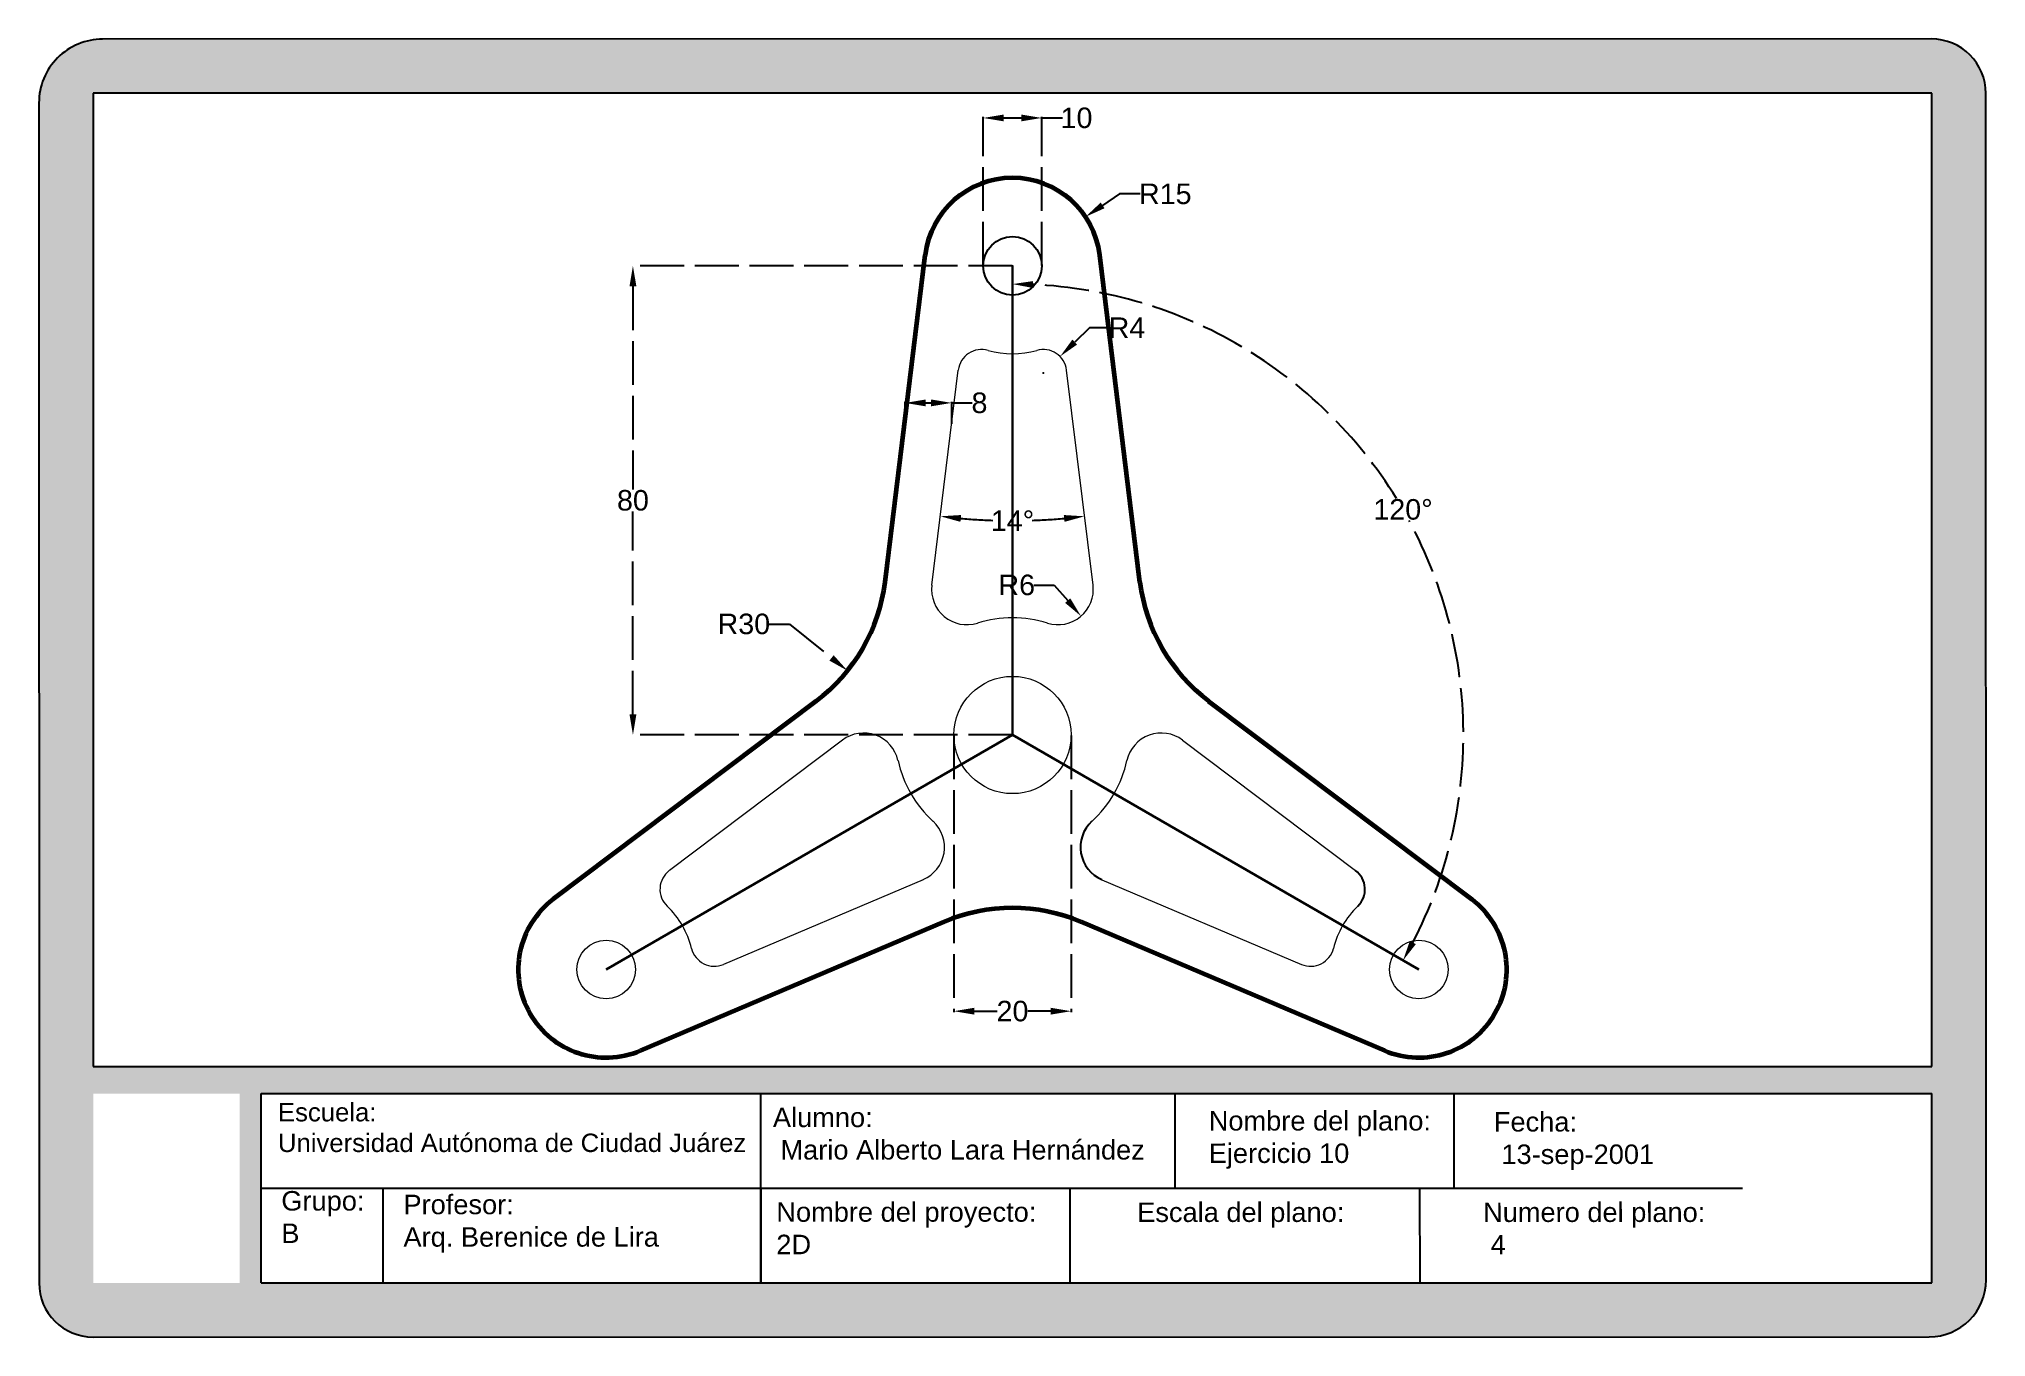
# Paper-space layout 'Layout1' of a CAD drawing. Header units: inches, sheet in millimetres. Extents: x -11 to 410, y 0 to 281.
# The model-space entities are those that its viewports show. They can reach past a viewport. Long polylines and large blocks are cut down to what shows.
import ezdxf

# ---------------------------------------------------------------- set-up
doc = ezdxf.new("R2010")
doc.units = ezdxf.units.IN
doc.header["$MEASUREMENT"] = 0
doc.linetypes.add('ACAD_ISO02W100', pattern=[15, 12, -3])
doc.layers.get('0').update_dxf_attribs({"color": 255})
for name, color, linetype, lineweight in [('Layer1', 50, 'ACAD_ISO02W100', 30), ('Layer2', 170, 'Continuous', 60), ('Layer4', 100, 'Continuous', 20)]:
    doc.layers.add(name, color=color, linetype=linetype, lineweight=lineweight)
doc.layers.add('Layer3', color=8, linetype='Continuous', lineweight=30, plot=False)
doc.styles.get("Standard").update_dxf_attribs({"font": 'arial.ttf'})
doc.dimstyles.get("Standard").update_dxf_attribs({"dimtxt": 3.5, "dimasz": 3.5, "dimexe": 0.18, "dimexo": 0.0625, "dimgap": 0.09, "dimtad": 0, "dimtih": 1, "dimtoh": 1, "dimdec": 0, "dimzin": 0, "dimdsep": 46, "dimtxsty": 'Standard', "dimcen": 0.09, "dimadec": 0, "dimazin": 0, "dimtfac": 1, "dimtdec": 0, "dimtofl": 0, "dimtmove": 0, "dimatfit": 3, "dimfxl": 1, "dimtolj": 1, "dimtzin": 0, "dimarcsym": 0})

# ---------------------------------------------------------------- blocks, each defined once
blk = doc.blocks.new('*D4')
at = {"layer": 'Defpoints', "color": 0, "transparency": 16777216}
for p in [(26.2, 94.74), (-38.52, 14.74), (26.2, 14.74)]:
    blk.add_point(p, dxfattribs=at)
at = {"layer": 'Layer1', "color": 0, "lineweight": -2, "transparency": 16777216}
for p, q in [((26.14, 94.74), (-38.7, 94.74)), ((-38.52, 91.24), (-38.52, 56.62)), ((-38.52, 18.24), (-38.52, 52.86)), ((26.14, 14.74), (-38.7, 14.74))]:
    blk.add_line(p, q, dxfattribs=at)
at = {"layer": 'Layer1', "color": 0, "transparency": 16777216}
for points in [[(-39.1, 91.24), (-37.93, 91.24), (-38.52, 94.74)], [(-39.1, 18.24), (-37.93, 18.24), (-38.52, 14.74)]]:
    blk.add_solid(points, dxfattribs=at)
at = {"layer": 'Layer1', "color": 0, "transparency": 16777216, "insert": (-38.52, 54.74), "char_height": 3.5, "attachment_point": 5}
blk.add_mtext('\\A1;80', dxfattribs=at)
blk = doc.blocks.new('*D5')
at = {"layer": 'Defpoints', "color": 0, "transparency": 16777216}
for p in [(15.83, 71.37), (7.89, 68.7), (15.83, 67.72)]:
    blk.add_point(p, dxfattribs=at)
at = {"layer": 'Layer1', "color": 0, "lineweight": -2, "transparency": 16777216}
for p, q in [((7.89, 68.76), (7.89, 71.55)), ((11.39, 71.37), (12.33, 71.37)), ((15.83, 67.78), (15.83, 71.55)), ((15.83, 71.37), (19.33, 71.37))]:
    blk.add_line(p, q, dxfattribs=at)
at = {"layer": 'Layer1', "color": 0, "transparency": 16777216}
for points in [[(11.39, 71.95), (11.39, 70.79), (7.89, 71.37)], [(12.33, 71.95), (12.33, 70.79), (15.83, 71.37)]]:
    blk.add_solid(points, dxfattribs=at)
at = {"layer": 'Layer1', "color": 0, "transparency": 16777216, "insert": (20.57, 71.37), "char_height": 3.5, "attachment_point": 5}
blk.add_mtext('\\A1;8', dxfattribs=at)
blk = doc.blocks.new('*D6')
at = {"layer": 'Defpoints', "color": 0, "transparency": 16777216}
for p in [(31.46, 76.48), (34.32, 79.29)]:
    blk.add_point(p, dxfattribs=at)
at = {"layer": 'Layer1', "color": 0, "lineweight": -2, "transparency": 16777216}
for p, q in [((39.31, 84.19), (36.81, 81.74)), ((42.81, 84.19), (39.31, 84.19)), ((31.37, 76.48), (31.55, 76.48)), ((31.46, 76.39), (31.46, 76.57))]:
    blk.add_line(p, q, dxfattribs=at)
at = {"layer": 'Layer1', "color": 0, "transparency": 16777216}
blk.add_solid([(36.41, 82.16), (37.22, 81.32), (34.32, 79.29)], dxfattribs=at)
at = {"layer": 'Layer1', "color": 0, "transparency": 16777216, "insert": (45.72, 84.19), "char_height": 3.5, "attachment_point": 5}
blk.add_mtext('\\A1;R4', dxfattribs=at)
blk = doc.blocks.new('*D7')
at = {"layer": 'Defpoints', "color": 0, "transparency": 16777216}
for p in [(38.65, 103.1), (26.2, 94.74)]:
    blk.add_point(p, dxfattribs=at)
at = {"layer": 'Layer1', "color": 0, "lineweight": -2, "transparency": 16777216}
for p, q in [((44.47, 107), (41.56, 105.05)), ((47.97, 107), (44.47, 107)), ((26.11, 94.74), (26.29, 94.74)), ((26.2, 94.65), (26.2, 94.83))]:
    blk.add_line(p, q, dxfattribs=at)
at = {"layer": 'Layer1', "color": 0, "transparency": 16777216}
blk.add_solid([(41.24, 105.53), (41.89, 104.56), (38.65, 103.1)], dxfattribs=at)
at = {"layer": 'Layer1', "color": 0, "transparency": 16777216, "insert": (52.25, 107), "char_height": 3.5, "attachment_point": 5}
blk.add_mtext('\\A1;R15', dxfattribs=at)
blk = doc.blocks.new('*D8')
at = {"layer": 'Defpoints', "color": 0, "transparency": 16777216}
for p in [(31.2, 119.96), (21.2, 94.74), (31.2, 94.74)]:
    blk.add_point(p, dxfattribs=at)
at = {"layer": 'Layer1', "color": 0, "lineweight": -2, "transparency": 16777216}
for p, q in [((21.2, 94.8), (21.2, 120.14)), ((24.7, 119.96), (27.7, 119.96)), ((31.2, 94.8), (31.2, 120.14)), ((31.2, 119.96), (34.7, 119.96))]:
    blk.add_line(p, q, dxfattribs=at)
at = {"layer": 'Layer1', "color": 0, "transparency": 16777216}
for points in [[(24.7, 120.54), (24.7, 119.38), (21.2, 119.96)], [(27.7, 120.54), (27.7, 119.38), (31.2, 119.96)]]:
    blk.add_solid(points, dxfattribs=at)
at = {"layer": 'Layer1', "color": 0, "transparency": 16777216, "insert": (37.12, 119.96), "char_height": 3.5, "attachment_point": 5}
blk.add_mtext('\\A1;10', dxfattribs=at)
blk = doc.blocks.new('*D9')
at = {"layer": 'Defpoints', "color": 0, "transparency": 16777216}
for p in [(33.98, 39.55), (37.89, 35)]:
    blk.add_point(p, dxfattribs=at)
at = {"layer": 'Layer1', "color": 0, "lineweight": -2, "transparency": 16777216}
for p, q in [((29.83, 40.31), (33.33, 40.31)), ((33.33, 40.31), (35.61, 37.65))]:
    blk.add_line(p, q, dxfattribs=at)
at = {"layer": 'Layer1', "color": 0, "transparency": 16777216}
blk.add_solid([(36.06, 38.03), (35.17, 37.27), (37.89, 35)], dxfattribs=at)
at = {"layer": 'Layer1', "color": 0, "transparency": 16777216, "insert": (26.92, 40.31), "char_height": 3.5, "attachment_point": 5}
blk.add_mtext('\\A1;R6', dxfattribs=at)
blk = doc.blocks.new('*D10')
at = {"layer": 'Defpoints', "color": 0, "transparency": 16777216}
for p in [(16.96, 76.97), (35.43, 76.97), (22.09, 51.36), (12.46, 40.28), (39.94, 40.28)]:
    blk.add_point(p, dxfattribs=at)
at = {"layer": 'Layer1', "color": 0, "lineweight": -2, "transparency": 16777216}
for start, end in [(264.9876, 268.0925), (271.9075, 275.0124)]:
    blk.add_arc((26.2, 152.18), 100.9, start, end, dxfattribs=at)
at = {"layer": 'Layer1', "color": 0, "transparency": 16777216}
for points in [[(17.32, 51.09), (17.44, 52.25), (13.9, 52.03)], [(34.95, 52.25), (35.08, 51.09), (38.49, 52.03)]]:
    blk.add_solid(points, dxfattribs=at)
at = {"layer": 'Layer1', "color": 0, "transparency": 16777216, "insert": (26.2, 51.28), "char_height": 3.5, "attachment_point": 5}
blk.add_mtext('\\A1;14°', dxfattribs=at)
blk = doc.blocks.new('*D11')
at = {"layer": 'Defpoints', "color": 0, "transparency": 16777216}
for p in [(26.2, 94.74), (101.92, 28.09), (26.2, 14.74), (26.2, 14.74), (95.48, -25.26)]:
    blk.add_point(p, dxfattribs=at)
at = {"layer": 'Layer1', "color": 0, "lineweight": -2, "transparency": 16777216}
for start, end in [(31.6285, 87.3918), (332.6082, 28.3978)]:
    blk.add_arc((26.2, 14.74), 76.89, start, end, dxfattribs=at)
at = {"layer": 'Layer1', "color": 0, "transparency": 16777216}
for points in [[(29.68, 90.97), (29.71, 92.14), (26.2, 91.63)], [(94.98, -20.92), (93.96, -20.36), (92.79, -23.71)]]:
    blk.add_solid(points, dxfattribs=at)
at = {"layer": 'Layer1', "color": 0, "transparency": 16777216, "insert": (92.79, 53.19), "char_height": 3.5, "attachment_point": 5}
blk.add_mtext('\\A1;120°', dxfattribs=at)
blk = doc.blocks.new('*D12')
at = {"layer": 'Defpoints', "color": 0, "transparency": 16777216}
for p in [(16.2, 14.74), (36.2, 14.74), (36.2, -32.36)]:
    blk.add_point(p, dxfattribs=at)
at = {"layer": 'Layer1', "color": 0, "lineweight": -2, "transparency": 16777216}
for p, q in [((16.2, 14.68), (16.2, -32.54)), ((36.2, 14.68), (36.2, -32.54)), ((19.7, -32.36), (23.58, -32.36)), ((32.7, -32.36), (28.82, -32.36))]:
    blk.add_line(p, q, dxfattribs=at)
at = {"layer": 'Layer1', "color": 0, "transparency": 16777216}
for points in [[(19.7, -31.77), (19.7, -32.94), (16.2, -32.36)], [(32.7, -31.77), (32.7, -32.94), (36.2, -32.36)]]:
    blk.add_solid(points, dxfattribs=at)
at = {"layer": 'Layer1', "color": 0, "transparency": 16777216, "insert": (26.2, -32.36), "char_height": 3.5, "attachment_point": 5}
blk.add_mtext('\\A1;20', dxfattribs=at)
blk = doc.blocks.new('*D13')
at = {"layer": 'Defpoints', "color": 0, "transparency": 16777216}
for p in [(-25.31, 44.48), (-1.92, 25.69)]:
    blk.add_point(p, dxfattribs=at)
at = {"layer": 'Layer1', "color": 0, "lineweight": -2, "transparency": 16777216}
for p, q in [((-15.34, 33.66), (-11.84, 33.66)), ((-11.84, 33.66), (-4.65, 27.88))]:
    blk.add_line(p, q, dxfattribs=at)
at = {"layer": 'Layer1', "color": 0, "transparency": 16777216}
blk.add_solid([(-4.29, 28.34), (-5.02, 27.43), (-1.92, 25.69)], dxfattribs=at)
at = {"layer": 'Layer1', "color": 0, "transparency": 16777216, "insert": (-19.61, 33.66), "char_height": 3.5, "attachment_point": 5}
blk.add_mtext('\\A1;R30', dxfattribs=at)

msp = doc.modelspace()

# ---------------------------------------------------------------- linework, layer by layer
msp.add_circle((26.2, 94.74), 5)
for centre, radius, start, end in [((43.79, -4.4), 6, 132.5786, 247), ((82.3, -11.57), 4, 313.9153, 53)]:
    msp.add_arc(centre, radius, start, end)
at = {"layer": 'Layer2'}
for p, q in [((4.47, 40.82), (11.31, 96.57)), ((47.93, 40.82), (41.09, 96.57)), ((-7.26, 20.52), (-52.11, -13.28)), ((59.65, 20.52), (104.51, -13.28)), ((14.48, -17.12), (-37.22, -39.07)), ((37.92, -17.12), (89.62, -39.07))]:
    msp.add_line(p, q, dxfattribs=at)
for centre, radius, start, end in [((26.2, 94.74), 15, 7, 173), ((-25.31, 44.48), 30, 307, 353), ((77.71, 44.48), 30, 187, 233), ((-43.08, -25.26), 15, 127, 293), ((26.2, -44.74), 30, 67, 113), ((95.48, -25.26), 15, 247, 53)]:
    msp.add_arc(centre, radius, start, end, dxfattribs=at)
at = {"layer": 'Layer3'}
for q in [(26.2, 94.74), (-43.08, -25.26), (95.48, -25.26)]:
    msp.add_line((26.2, 14.74), q, dxfattribs=at)
at = {"layer": 'Layer4'}
for p, q in [((12.46, 40.28), (16.96, 76.97)), ((39.94, 40.28), (35.43, 76.97)), ((-2.79, 13.87), (-32.31, -8.38)), ((55.19, 13.87), (84.71, -8.38)), ((10.95, -9.93), (-23.08, -24.37)), ((41.45, -9.93), (75.48, -24.37))]:
    msp.add_line(p, q, dxfattribs=at)
for centre, radius in [((26.2, 14.74), 10), ((-43.08, -25.26), 5), ((95.48, -25.26), 5)]:
    msp.add_circle(centre, radius, dxfattribs=at)
for centre, radius, start, end in [((20.93, 76.48), 4, 73.9153, 173), ((26.2, 94.74), 15, 253.9153, 286.0847), ((31.46, 76.48), 4, 7, 106.0847), ((18.41, 39.55), 6, 173, 287.4214), ((33.98, 39.55), 6, 252.5786, 7), ((26.2, 14.74), 20, 72.5786, 107.4214), ((0.82, 9.08), 6, 12.5786, 127), ((51.57, 9.08), 6, 53, 167.4214), ((26.2, 14.74), 20, 192.5786, 227.4214), ((26.2, 14.74), 20, 312.5786, 347.4214), ((8.61, -4.4), 6, 293, 47.4214), ((-29.91, -11.57), 4, 127, 226.0847), ((-43.08, -25.26), 15, 13.9153, 46.0847), ((95.48, -25.26), 15, 133.9153, 166.0847), ((-24.64, -20.69), 4, 193.9153, 293), ((77.04, -20.69), 4, 247, 346.0847)]:
    msp.add_arc(centre, radius, start, end, dxfattribs=at)

# ---------------------------------------------------------------- dimensions: what is measured, and where the dimension line sits
at = {"layer": 'Layer1'}
for base, p1, p2, picture, middle in [((31.2, 119.96), (21.2, 94.74), (31.2, 94.74), '*D8', (37.12, 119.96)), ((15.83, 71.37), (7.89, 68.7), (15.83, 67.72), '*D5', (20.57, 71.37))]:
    dim = msp.add_linear_dim(base=base, p1=p1, p2=p2, dimstyle='Standard', dxfattribs=at)
    dim.commit()
    dim.dimension.update_dxf_attribs({"geometry": picture, "text_midpoint": middle})
for center, mpoint, picture, middle in [((26.2, 94.74), (38.65, 103.1), '*D7', (52.25, 107)), ((31.46, 76.48), (34.32, 79.29), '*D6', (45.72, 84.19))]:
    dim = msp.add_radius_dim(center=center, mpoint=mpoint, dimstyle='Standard', dxfattribs=at)
    dim.commit()
    dim.dimension.update_dxf_attribs({"geometry": picture, "text_midpoint": middle})
dim = msp.add_linear_dim(base=(-38.52, 14.74), p1=(26.2, 94.74), p2=(26.2, 14.74), angle=90, dimstyle='Standard', dxfattribs=at)
dim.commit()
dim.dimension.update_dxf_attribs({"geometry": '*D4', "text_midpoint": (-38.52, 54.74)})
for base, line1, line2, picture, middle in [((101.92, 28.09), ((26.2, 14.74), (95.48, -25.26)), ((26.2, 14.74), (26.2, 94.74)), '*D11', (92.79, 53.19)), ((22.09, 51.36), ((39.94, 40.28), (35.43, 76.97)), ((12.46, 40.28), (16.96, 76.97)), '*D10', (26.2, 51.28))]:
    dim = msp.add_angular_dim_2l(base=base, line1=line1, line2=line2, dimstyle='Standard', dxfattribs=at)
    dim.commit()
    dim.dimension.update_dxf_attribs({"geometry": picture, "text_midpoint": middle})
for center, mpoint, picture, middle in [((-25.31, 44.48), (-1.92, 25.69), '*D13', (-19.61, 33.66)), ((33.98, 39.55), (37.89, 35), '*D9', (26.92, 40.31))]:
    dim = msp.add_radius_dim(center=center, mpoint=mpoint, dimstyle='Standard', dxfattribs=at)
    dim.commit()
    dim.dimension.update_dxf_attribs({"geometry": picture, "text_midpoint": middle, "dimtype": 164})
dim = msp.add_aligned_dim(p1=(16.2, 14.74), p2=(36.2, 14.74), distance=-47.1, dimstyle='Standard', dxfattribs=at)
dim.commit()
dim.dimension.update_dxf_attribs({"geometry": '*D12', "text_midpoint": (26.2, -32.36)})

psp = doc.layouts.get("Layout1")

# ---------------------------------------------------------------- hatches: boundary and pattern name
at = {"true_color": 0x000000}
h = psp.add_hatch(dxfattribs=at)
h.set_pattern_fill('AR-CONC', color=18, scale=2.105264, angle=0.0071)
h.set_pattern_definition([(50.007, (-519.525, -35.966), (15.10038, -1.31923), [1.57895, -17.36843]), (355.007, (-519.525, -35.966), (-2.92304, 15.83527), [1.26316, -13.89474]), (100.4585, (-518.267, -36.076), (12.17734, 14.51603), [1.3419, -14.7609]), (46.1913, (-519.526, -31.756), (22.46867, -3.48184), [2.3684, -26.05264]), (96.6427, (-517.653, -32.046), (19.67457, 20.5102), [2.01285, -22.14135]), (351.1912, (-519.526, -31.756), (19.67457, 20.5102), [1.89474, -20.8421]), (21.007, (-517.42, -32.808), (12.56751, -8.47464), [1.57895, -17.36843]), (326.007, (-517.42, -32.808), (5.12054, 15.26695), [1.26316, -13.89474]), (71.4585, (-516.373, -33.514), (17.68806, 6.79231), [1.3419, -14.7609]), (37.5071, (-519.525, -35.966), (0.255132, 7.008325), [0, -13.72632, 0, -14.10527, 0, -13.94737]), (7.5071, (-519.525, -35.966), (5.53728, 8.30409), [0, -8.04211, 0, -13.41053, 0, -5.31579]), (327.5071, (-524.22, -35.9667), (11.238428, -0.473452), [0, -5.26316, 0, -16.42106, 0, -21.78948]), (317.5071, (-526.325, -35.967), (12.27735, 2.10899), [0, -6.84211, 0, -10.90527, 0, -15.47369])])
h.paths.add_polyline_path([(0.25, 12), (0.25, 52.93), (31.93, 52.93), (31.93, 12)], flags=16)
h.paths.add_polyline_path([(36.61, 12), (36.61, 52.94), (397.9, 52.98), (397.91, 12.04)], flags=16)
h.paths.add_polyline_path([(0.24, 58.78), (0.22, 269.31), (397.88, 269.35), (397.9, 58.83)], flags=16)
h.paths.add_polyline_path([(397.31, 0.35, 0.414214), (409.6, 12.64), (409.57, 269.25, 0.414214), (397.77, 281.05), (2.29, 281, 0.414214), (-11.48, 267.23), (-11.45, 11.99, 0.414214), (0.25, 0.3)])

# ---------------------------------------------------------------- linework, layer by layer
for p, q in [((397.77, 281.05), (2.29, 281)), ((-11.48, 267.23), (-11.45, 11.99)), ((397.88, 269.35), (0.22, 269.31)), ((0.22, 269.31), (0.24, 58.78)), ((397.9, 58.83), (397.88, 269.35)), ((409.6, 12.64), (409.57, 269.25)), ((0.24, 58.78), (397.9, 58.83)), ((36.61, 52.94), (397.9, 52.98)), ((36.61, 12), (36.61, 52.94)), ((144.64, 12.01), (144.64, 52.95)), ((234.27, 32.49), (234.27, 52.96)), ((294.58, 32.5), (294.58, 52.97)), ((397.91, 12.04), (397.9, 52.98)), ((36.61, 32.47), (144.64, 32.48)), ((36.61, 32.47), (36.61, 32.47)), ((62.94, 12), (62.93, 32.47)), ((144.64, 32.48), (356.92, 32.51)), ((144.64, 32.48), (144.64, 12.01)), ((211.51, 12.02), (211.51, 32.49)), ((287.19, 12.03), (287.18, 32.5)), ((36.61, 12), (397.91, 12.04)), ((0.25, 0.3), (397.31, 0.35))]:
    psp.add_line(p, q)
for centre, radius, start, end in [((2.29, 267.23), 13.77, 90.0071, 180.0071), ((397.77, 269.25), 11.8, 0.0071, 90.0071), ((397.31, 12.64), 12.29, 270.0071, 0.0071), ((0.25, 12), 11.7, 180.0071, 270.0071)]:
    psp.add_arc(centre, radius, start, end)

# ---------------------------------------------------------------- texts
at = {"attachment_point": 1, "rotation": 0.0071}
for s, width, heights, insert, char_height in [('{\\C30;\\c2005496;Escuela:\\PUniversidad Autónoma de Ciudad Juárez}', 119.0467, [20.75], (40.21, 50.92), 3.9766), ('{\\H0.9x;\\C30;\\c2005496;Alumno:\\P Mario Alberto Lara Hernández} ', 99.9355, [0], (147.25, 49.92), 4.6784), ('{\\H0.9x;\\C30;\\c2005496;Nombre del plano:\\PEjercicio 10}', 99.9355, [0], (241.5, 49.18), 4.6784), ('{\\H0.9x;\\C30;\\c2005496;Fecha:\\P 13-sep-2001}', 99.9355, [0], (303.16, 48.96), 4.6784), ('{\\C30;\\c2005496;Grupo:\\PB}', 52.5557, [0], (40.94, 31.87), 4.2105), ('{\\C30;\\c2005496;Profesor:\\PArq. Berenice de Lira}', 71.6669, [0], (67.35, 31.08), 4.2105), ('{\\H0.9x;\\C30;\\c2005496;Nombre del proyecto:\\P2D}', 99.9355, [0], (147.99, 29.45), 4.6784), ('{\\H0.9x;\\C30;\\c2005496;Escala del plano:}', 99.9355, [0], (226.03, 29.4), 4.6784), ('{\\H0.9x;\\C30;\\c2005496;Numero del plano:\\P 4}', 99.9355, [0], (300.83, 29.4), 4.6784)]:
    psp.add_mtext_dynamic_manual_height_columns(s, width=width, gutter_width=23.39, heights=heights, dxfattribs=dict(at, insert=insert, char_height=char_height))

# ---------------------------------------------------------------- viewports
at = {"layer": '0'}
psp.add_viewport(center=(199.06, 164.07), size=(397.69, 210.4773), view_center_point=(26.2, 41.2), view_height=165.9512, dxfattribs=at)

doc.saveas('drawing.dxf')
